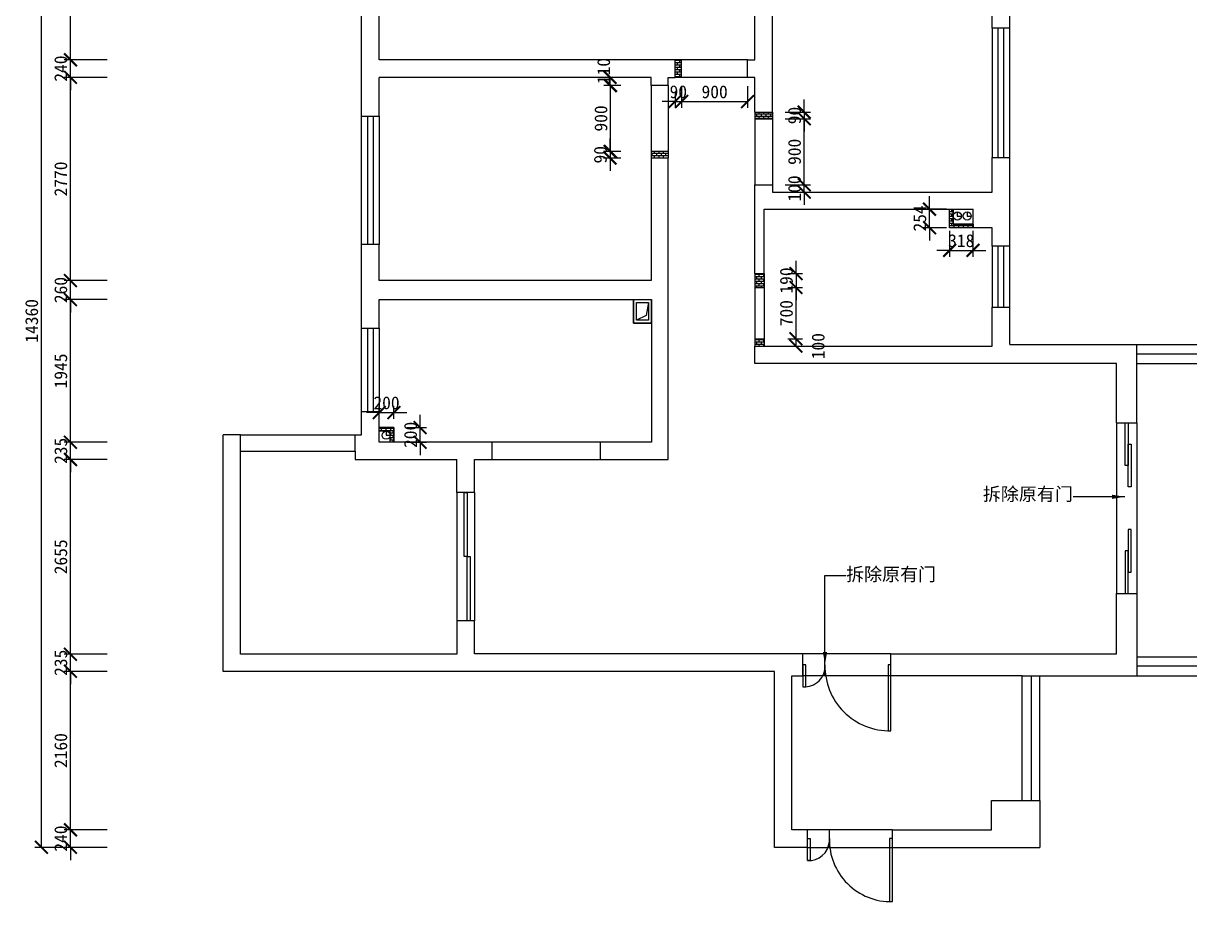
# Model space of a CAD drawing. Header units: millimetres. Extents: x -1705246 to 222838, y -3231245 to 126310.
# Drawn here: x -99031 to -83123, y -3792 to 8185 of the extents above; entities that cross this region are included whole.
import ezdxf

# ---------------------------------------------------------------- set-up
doc = ezdxf.new("R2010")
doc.units = ezdxf.units.MM
doc.header["$PDMODE"] = 35
doc.styles.get("Standard").update_dxf_attribs({"font": ''})
doc.styles.add('仿宋', font='')
doc.styles.get('Standard').set_extended_font_data('SimSun')
doc.styles.get('仿宋').set_extended_font_data('SimSun')
doc.linetypes.add('FENCELINE1', pattern='A,6.35,-2.54,[133,ltypeshp.shx,S=2.54,R=0,X=-2.54,Y=0],-2.54,25.4', length=36.83)
doc.dimstyles.new('ISO-25', dxfattribs={"dimscale": 70, "dimtxt": 2.5, "dimasz": 2.5, "dimexe": 1.25, "dimexo": 0.625, "dimtad": 1, "dimdec": 0, "dimtxsty": 'Standard', "dimblk": 'ARCHTICK', "dimcen": 2.5, "dimclrd": 251, "dimclre": 251, "dimclrt": 3, "dimadec": 0, "dimazin": 0, "dimtfac": 1, "dimtdec": 0, "dimtix": 1, "dimtmove": 2, "dimatfit": 3, "dimfxl": 1, "dimarcsym": 0})
pattern_1 = [(0, (-55499.097, 0), (0, 31.75), []), (90, (-55499.097, 0), (-63.5, 4e-15), [31.75, -31.75]), (90, (-55467.347, 0), (-63.5, 4e-15), [-31.75, 31.75])]

# ---------------------------------------------------------------- blocks, each defined once
blk = doc.blocks.new('_ArchTick')
at = {"color": 0, "linetype": 'ByBlock', "const_width": 0.15}
blk.add_lwpolyline([(-0.5, -0.5), (0.5, 0.5)], dxfattribs=at)
blk = doc.blocks.new('*D233')
at = {"color": 251, "lineweight": -2}
for p, q in [((-98388, -2812), (-98388, -2637)), ((-97885, -2812), (-98475, -2812)), ((-98388, -3052), (-98388, -2812)), ((-97885, -3052), (-98475, -3052)), ((-98388, -3052), (-98388, -3227))]:
    blk.add_line(p, q, dxfattribs=at)
at = {"layer": 'Defpoints', "color": 0}
for p in [(-98388, -2812), (-97841, -2812), (-97841, -3052)]:
    blk.add_point(p, dxfattribs=at)
at = {"color": 251, "lineweight": -2, "xscale": 175, "yscale": 175, "zscale": 175}
for p, rotation in [((-98388, -2812), 270), ((-98388, -3052), 90)]:
    blk.add_blockref('_ArchTick', p, dxfattribs=dict(at, rotation=rotation))
at = {"color": 3, "insert": (-98519, -2932), "char_height": 175, "attachment_point": 5, "rotation": 90}
blk.add_mtext('240', dxfattribs=at)
blk = doc.blocks.new('*D234')
at = {"color": 251, "lineweight": -2}
for p, q in [((-97885, -652), (-98475, -652)), ((-98388, -2812), (-98388, -652)), ((-97885, -2812), (-98475, -2812))]:
    blk.add_line(p, q, dxfattribs=at)
at = {"layer": 'Defpoints', "color": 0}
for p in [(-98388, -652), (-97841, -652), (-97841, -2812)]:
    blk.add_point(p, dxfattribs=at)
at = {"color": 251, "lineweight": -2, "xscale": 175, "yscale": 175, "zscale": 175}
for p, rotation in [((-98388, -652), 90), ((-98388, -2812), 270)]:
    blk.add_blockref('_ArchTick', p, dxfattribs=dict(at, rotation=rotation))
at = {"color": 3, "insert": (-98519, -1732), "char_height": 175, "attachment_point": 5, "rotation": 90}
blk.add_mtext('2160', dxfattribs=at)
blk = doc.blocks.new('*D235')
at = {"color": 251, "lineweight": -2}
for p, q in [((-98388, -417), (-98388, -242)), ((-97885, -417), (-98475, -417)), ((-98388, -652), (-98388, -417)), ((-97885, -652), (-98475, -652)), ((-98388, -652), (-98388, -827))]:
    blk.add_line(p, q, dxfattribs=at)
at = {"layer": 'Defpoints', "color": 0}
for p in [(-98388, -417), (-97841, -417), (-97841, -652)]:
    blk.add_point(p, dxfattribs=at)
at = {"color": 251, "lineweight": -2, "xscale": 175, "yscale": 175, "zscale": 175}
for p, rotation in [((-98388, -417), 270), ((-98388, -652), 90)]:
    blk.add_blockref('_ArchTick', p, dxfattribs=dict(at, rotation=rotation))
at = {"color": 3, "insert": (-98519, -535), "char_height": 175, "attachment_point": 5, "rotation": 90}
blk.add_mtext('235', dxfattribs=at)
blk = doc.blocks.new('*D236')
at = {"color": 251, "lineweight": -2}
for p, q in [((-97885, 2238), (-98475, 2238)), ((-98388, -417), (-98388, 2238)), ((-97885, -417), (-98475, -417))]:
    blk.add_line(p, q, dxfattribs=at)
at = {"layer": 'Defpoints', "color": 0}
for p in [(-98388, 2238), (-97841, 2238), (-97841, -417)]:
    blk.add_point(p, dxfattribs=at)
at = {"color": 251, "lineweight": -2, "xscale": 175, "yscale": 175, "zscale": 175}
for p, rotation in [((-98388, 2238), 90), ((-98388, -417), 270)]:
    blk.add_blockref('_ArchTick', p, dxfattribs=dict(at, rotation=rotation))
at = {"color": 3, "insert": (-98519, 910), "char_height": 175, "attachment_point": 5, "rotation": 90}
blk.add_mtext('2655', dxfattribs=at)
blk = doc.blocks.new('*D237')
at = {"color": 251, "lineweight": -2}
for p, q in [((-98388, 2473), (-98388, 2648)), ((-97885, 2473), (-98475, 2473)), ((-98388, 2238), (-98388, 2473)), ((-97885, 2238), (-98475, 2238)), ((-98388, 2238), (-98388, 2063))]:
    blk.add_line(p, q, dxfattribs=at)
at = {"layer": 'Defpoints', "color": 0}
for p in [(-98388, 2473), (-97841, 2473), (-97841, 2238)]:
    blk.add_point(p, dxfattribs=at)
at = {"color": 251, "lineweight": -2, "xscale": 175, "yscale": 175, "zscale": 175}
for p, rotation in [((-98388, 2473), 270), ((-98388, 2238), 90)]:
    blk.add_blockref('_ArchTick', p, dxfattribs=dict(at, rotation=rotation))
at = {"color": 3, "insert": (-98519, 2355), "char_height": 175, "attachment_point": 5, "rotation": 90}
blk.add_mtext('235', dxfattribs=at)
blk = doc.blocks.new('*D238')
at = {"color": 251, "lineweight": -2}
for p, q in [((-97885, 4418), (-98475, 4418)), ((-98388, 2473), (-98388, 4418)), ((-97885, 2473), (-98475, 2473))]:
    blk.add_line(p, q, dxfattribs=at)
at = {"layer": 'Defpoints', "color": 0}
for p in [(-98388, 4418), (-97841, 4418), (-97841, 2473)]:
    blk.add_point(p, dxfattribs=at)
at = {"color": 251, "lineweight": -2, "xscale": 175, "yscale": 175, "zscale": 175}
for p, rotation in [((-98388, 4418), 90), ((-98388, 2473), 270)]:
    blk.add_blockref('_ArchTick', p, dxfattribs=dict(at, rotation=rotation))
at = {"color": 3, "insert": (-98519, 3445), "char_height": 175, "attachment_point": 5, "rotation": 90}
blk.add_mtext('1945', dxfattribs=at)
blk = doc.blocks.new('*D239')
at = {"color": 251, "lineweight": -2}
for p, q in [((-98388, 4678), (-98388, 4853)), ((-97885, 4678), (-98475, 4678)), ((-98388, 4418), (-98388, 4678)), ((-97885, 4418), (-98475, 4418)), ((-98388, 4418), (-98388, 4243))]:
    blk.add_line(p, q, dxfattribs=at)
at = {"layer": 'Defpoints', "color": 0}
for p in [(-98388, 4678), (-97841, 4678), (-97841, 4418)]:
    blk.add_point(p, dxfattribs=at)
at = {"color": 251, "lineweight": -2, "xscale": 175, "yscale": 175, "zscale": 175}
for p, rotation in [((-98388, 4678), 270), ((-98388, 4418), 90)]:
    blk.add_blockref('_ArchTick', p, dxfattribs=dict(at, rotation=rotation))
at = {"color": 3, "insert": (-98519, 4548), "char_height": 175, "attachment_point": 5, "rotation": 90}
blk.add_mtext('260', dxfattribs=at)
blk = doc.blocks.new('*D240')
at = {"color": 251, "lineweight": -2}
for p, q in [((-97885, 7448), (-98475, 7448)), ((-98388, 4678), (-98388, 7448)), ((-97885, 4678), (-98475, 4678))]:
    blk.add_line(p, q, dxfattribs=at)
at = {"layer": 'Defpoints', "color": 0}
for p in [(-98388, 7448), (-97841, 7448), (-97841, 4678)]:
    blk.add_point(p, dxfattribs=at)
at = {"color": 251, "lineweight": -2, "xscale": 175, "yscale": 175, "zscale": 175}
for p, rotation in [((-98388, 7448), 90), ((-98388, 4678), 270)]:
    blk.add_blockref('_ArchTick', p, dxfattribs=dict(at, rotation=rotation))
at = {"color": 3, "insert": (-98519, 6063), "char_height": 175, "attachment_point": 5, "rotation": 90}
blk.add_mtext('2770', dxfattribs=at)
blk = doc.blocks.new('*D241')
at = {"color": 251, "lineweight": -2}
for p, q in [((-98388, 7688), (-98388, 7863)), ((-97885, 7688), (-98475, 7688)), ((-98388, 7448), (-98388, 7688)), ((-97885, 7448), (-98475, 7448)), ((-98388, 7448), (-98388, 7273))]:
    blk.add_line(p, q, dxfattribs=at)
at = {"layer": 'Defpoints', "color": 0}
for p in [(-98388, 7688), (-97841, 7688), (-97841, 7448)]:
    blk.add_point(p, dxfattribs=at)
at = {"color": 251, "lineweight": -2, "xscale": 175, "yscale": 175, "zscale": 175}
for p, rotation in [((-98388, 7688), 270), ((-98388, 7448), 90)]:
    blk.add_blockref('_ArchTick', p, dxfattribs=dict(at, rotation=rotation))
at = {"color": 3, "insert": (-98519, 7568), "char_height": 175, "attachment_point": 5, "rotation": 90}
blk.add_mtext('240', dxfattribs=at)
blk = doc.blocks.new('*D242')
at = {"color": 251, "lineweight": -2}
for p, q in [((-97885, 11048), (-98475, 11048)), ((-98388, 7688), (-98388, 11048)), ((-97885, 7688), (-98475, 7688))]:
    blk.add_line(p, q, dxfattribs=at)
at = {"layer": 'Defpoints', "color": 0}
for p in [(-98388, 11048), (-97841, 11048), (-97841, 7688)]:
    blk.add_point(p, dxfattribs=at)
at = {"color": 251, "lineweight": -2, "xscale": 175, "yscale": 175, "zscale": 175}
for p, rotation in [((-98388, 11048), 90), ((-98388, 7688), 270)]:
    blk.add_blockref('_ArchTick', p, dxfattribs=dict(at, rotation=rotation))
at = {"color": 3, "insert": (-98519, 9368), "char_height": 175, "attachment_point": 5, "rotation": 90}
blk.add_mtext('3360', dxfattribs=at)
blk = doc.blocks.new('*D329')
at = {"color": 251, "lineweight": -2}
for p, q in [((-98432, 11308), (-98872, 11308)), ((-98784, -3052), (-98784, 11308)), ((-98432, -3052), (-98872, -3052))]:
    blk.add_line(p, q, dxfattribs=at)
at = {"layer": 'Defpoints', "color": 0}
for p in [(-98784, 11308), (-98388, 11308), (-98388, -3052)]:
    blk.add_point(p, dxfattribs=at)
at = {"color": 251, "lineweight": -2, "xscale": 175, "yscale": 175, "zscale": 175}
for p, rotation in [((-98784, 11308), 90), ((-98784, -3052), 270)]:
    blk.add_blockref('_ArchTick', p, dxfattribs=dict(at, rotation=rotation))
at = {"color": 3, "insert": (-98916, 4128), "char_height": 175, "attachment_point": 5, "rotation": 90}
blk.add_mtext('14360', dxfattribs=at)
blk = doc.blocks.new('*D493')
at = {"color": 251, "lineweight": -2}
for p, q in [((-88492, 4773), (-88492, 4948)), ((-88602, 4773), (-88404, 4773)), ((-88492, 4773), (-88492, 4583)), ((-88602, 4583), (-88404, 4583)), ((-88492, 4583), (-88492, 4408))]:
    blk.add_line(p, q, dxfattribs=at)
at = {"layer": 'Defpoints', "color": 0}
for p in [(-88646, 4773), (-88646, 4583), (-88492, 4583)]:
    blk.add_point(p, dxfattribs=at)
at = {"color": 251, "lineweight": -2, "xscale": 175, "yscale": 175, "zscale": 175}
for p, rotation in [((-88492, 4773), 270), ((-88492, 4583), 90)]:
    blk.add_blockref('_ArchTick', p, dxfattribs=dict(at, rotation=rotation))
at = {"color": 3, "insert": (-88623, 4678), "char_height": 175, "attachment_point": 5, "rotation": 90}
blk.add_mtext('190', dxfattribs=at)
blk = doc.blocks.new('*D494')
at = {"color": 251, "lineweight": -2}
for p, q in [((-88602, 3883), (-88404, 3883)), ((-88492, 3783), (-88492, 3883)), ((-88602, 3783), (-88404, 3783))]:
    blk.add_line(p, q, dxfattribs=at)
at = {"layer": 'Defpoints', "color": 0}
for p in [(-88646, 3883), (-88492, 3883), (-88646, 3783)]:
    blk.add_point(p, dxfattribs=at)
at = {"color": 251, "lineweight": -2, "xscale": 175, "yscale": 175, "zscale": 175}
for p, rotation in [((-88492, 3883), 90), ((-88492, 3783), 270)]:
    blk.add_blockref('_ArchTick', p, dxfattribs=dict(at, rotation=rotation))
at = {"color": 3, "insert": (-88189, 3783), "char_height": 175, "attachment_point": 5, "rotation": 90}
blk.add_mtext('100', dxfattribs=at)
blk = doc.blocks.new('*D495')
at = {"color": 251, "lineweight": -2}
for p, q in [((-88380, 6973), (-88380, 7148)), ((-88639, 6973), (-88293, 6973)), ((-88639, 6883), (-88293, 6883)), ((-88380, 6973), (-88380, 6883)), ((-88380, 6883), (-88380, 6708))]:
    blk.add_line(p, q, dxfattribs=at)
at = {"layer": 'Defpoints', "color": 0}
for p in [(-88682, 6973), (-88682, 6883), (-88380, 6883)]:
    blk.add_point(p, dxfattribs=at)
at = {"color": 251, "lineweight": -2, "xscale": 175, "yscale": 175, "zscale": 175}
for p, rotation in [((-88380, 6973), 270), ((-88380, 6883), 90)]:
    blk.add_blockref('_ArchTick', p, dxfattribs=dict(at, rotation=rotation))
at = {"color": 3, "insert": (-88512, 6928), "char_height": 175, "attachment_point": 5, "rotation": 90}
blk.add_mtext('90', dxfattribs=at)
blk = doc.blocks.new('*D497')
at = {"color": 251, "lineweight": -2}
for p, q in [((-91028, 6438), (-91028, 6613)), ((-90879, 6438), (-91116, 6438)), ((-91028, 6438), (-91028, 6348)), ((-90879, 6348), (-91116, 6348)), ((-91028, 6348), (-91028, 6173))]:
    blk.add_line(p, q, dxfattribs=at)
at = {"layer": 'Defpoints', "color": 0}
for p in [(-90835, 6438), (-91028, 6348), (-90835, 6348)]:
    blk.add_point(p, dxfattribs=at)
at = {"color": 251, "lineweight": -2, "xscale": 175, "yscale": 175, "zscale": 175}
for p, rotation in [((-91028, 6438), 270), ((-91028, 6348), 90)]:
    blk.add_blockref('_ArchTick', p, dxfattribs=dict(at, rotation=rotation))
at = {"color": 3, "insert": (-91160, 6393), "char_height": 175, "attachment_point": 5, "rotation": 90}
blk.add_mtext('90', dxfattribs=at)
blk = doc.blocks.new('*D501')
at = {"color": 251, "lineweight": -2}
for p, q in [((-88639, 6883), (-88293, 6883)), ((-88380, 5983), (-88380, 6883)), ((-88639, 5983), (-88293, 5983))]:
    blk.add_line(p, q, dxfattribs=at)
at = {"layer": 'Defpoints', "color": 0}
for p in [(-88682, 6883), (-88380, 6883), (-88682, 5983)]:
    blk.add_point(p, dxfattribs=at)
at = {"color": 251, "lineweight": -2, "xscale": 175, "yscale": 175, "zscale": 175}
for p, rotation in [((-88380, 6883), 90), ((-88380, 5983), 270)]:
    blk.add_blockref('_ArchTick', p, dxfattribs=dict(at, rotation=rotation))
at = {"color": 3, "insert": (-88512, 6433), "char_height": 175, "attachment_point": 5, "rotation": 90}
blk.add_mtext('900', dxfattribs=at)
blk = doc.blocks.new('*D502')
at = {"color": 251, "lineweight": -2}
for p, q in [((-88380, 5983), (-88380, 6158)), ((-88639, 5983), (-88293, 5983)), ((-88380, 5883), (-88380, 5983)), ((-88639, 5883), (-88293, 5883)), ((-88380, 5883), (-88380, 5708))]:
    blk.add_line(p, q, dxfattribs=at)
at = {"layer": 'Defpoints', "color": 0}
for p in [(-88682, 5983), (-88380, 5983), (-88682, 5883)]:
    blk.add_point(p, dxfattribs=at)
at = {"color": 251, "lineweight": -2, "xscale": 175, "yscale": 175, "zscale": 175}
for p, rotation in [((-88380, 5983), 270), ((-88380, 5883), 90)]:
    blk.add_blockref('_ArchTick', p, dxfattribs=dict(at, rotation=rotation))
at = {"color": 3, "insert": (-88512, 5933), "char_height": 175, "attachment_point": 5, "rotation": 90}
blk.add_mtext('100', dxfattribs=at)
blk = doc.blocks.new('*D503')
at = {"color": 251, "lineweight": -2}
for p, q in [((-88602, 4583), (-88404, 4583)), ((-88492, 3883), (-88492, 4583)), ((-88602, 3883), (-88404, 3883))]:
    blk.add_line(p, q, dxfattribs=at)
at = {"layer": 'Defpoints', "color": 0}
for p in [(-88646, 4583), (-88492, 4583), (-88646, 3883)]:
    blk.add_point(p, dxfattribs=at)
at = {"color": 251, "lineweight": -2, "xscale": 175, "yscale": 175, "zscale": 175}
for p, rotation in [((-88492, 4583), 90), ((-88492, 3883), 270)]:
    blk.add_blockref('_ArchTick', p, dxfattribs=dict(at, rotation=rotation))
at = {"color": 3, "insert": (-88623, 4233), "char_height": 175, "attachment_point": 5, "rotation": 90}
blk.add_mtext('700', dxfattribs=at)
blk = doc.blocks.new('*D504')
at = {"color": 251, "lineweight": -2}
for p, q in [((-90142, 7252), (-90142, 7032)), ((-90052, 7252), (-90052, 7032)), ((-90142, 7120), (-90317, 7120)), ((-90142, 7120), (-90052, 7120)), ((-90052, 7120), (-89877, 7120))]:
    blk.add_line(p, q, dxfattribs=at)
at = {"layer": 'Defpoints', "color": 0}
for p in [(-90142, 7295), (-90052, 7295), (-90052, 7120)]:
    blk.add_point(p, dxfattribs=at)
at = {"color": 251, "lineweight": -2, "xscale": 175, "yscale": 175, "zscale": 175}
blk.add_blockref('_ArchTick', (-90142, 7120), dxfattribs=at)
at = {"color": 251, "lineweight": -2, "xscale": 175, "yscale": 175, "zscale": 175, "rotation": 180}
blk.add_blockref('_ArchTick', (-90052, 7120), dxfattribs=at)
at = {"color": 3, "insert": (-90097, 7251), "char_height": 175, "attachment_point": 5}
blk.add_mtext('90', dxfattribs=at)
blk = doc.blocks.new('*D505')
at = {"color": 251, "lineweight": -2}
for p, q in [((-90052, 7329), (-90052, 7031)), ((-89152, 7329), (-89152, 7031)), ((-90052, 7119), (-89152, 7119))]:
    blk.add_line(p, q, dxfattribs=at)
at = {"layer": 'Defpoints', "color": 0}
for p in [(-90052, 7372), (-89152, 7372), (-89152, 7119)]:
    blk.add_point(p, dxfattribs=at)
at = {"color": 251, "lineweight": -2, "xscale": 175, "yscale": 175, "zscale": 175, "rotation": 180}
blk.add_blockref('_ArchTick', (-90052, 7119), dxfattribs=at)
at = {"color": 251, "lineweight": -2, "xscale": 175, "yscale": 175, "zscale": 175}
blk.add_blockref('_ArchTick', (-89152, 7119), dxfattribs=at)
at = {"color": 3, "insert": (-89602, 7250), "char_height": 175, "attachment_point": 5}
blk.add_mtext('900', dxfattribs=at)
blk = doc.blocks.new('*D506')
at = {"color": 251, "lineweight": -2}
for p, q in [((-90879, 7338), (-91108, 7338)), ((-91021, 6438), (-91021, 7338)), ((-90879, 6438), (-91108, 6438))]:
    blk.add_line(p, q, dxfattribs=at)
at = {"layer": 'Defpoints', "color": 0}
for p in [(-91021, 7338), (-90835, 7338), (-90835, 6438)]:
    blk.add_point(p, dxfattribs=at)
at = {"color": 251, "lineweight": -2, "xscale": 175, "yscale": 175, "zscale": 175}
for p, rotation in [((-91021, 7338), 90), ((-91021, 6438), 270)]:
    blk.add_blockref('_ArchTick', p, dxfattribs=dict(at, rotation=rotation))
at = {"color": 3, "insert": (-91152, 6888), "char_height": 175, "attachment_point": 5, "rotation": 90}
blk.add_mtext('900', dxfattribs=at)
blk = doc.blocks.new('*D507')
at = {"color": 251, "lineweight": -2}
for p, q in [((-90923, 7448), (-91115, 7448)), ((-90923, 7338), (-91115, 7338)), ((-91028, 7338), (-91028, 7448))]:
    blk.add_line(p, q, dxfattribs=at)
at = {"layer": 'Defpoints', "color": 0}
for p in [(-91028, 7448), (-90879, 7448), (-90879, 7338)]:
    blk.add_point(p, dxfattribs=at)
at = {"color": 251, "lineweight": -2, "xscale": 175, "yscale": 175, "zscale": 175}
for p, rotation in [((-91028, 7448), 90), ((-91028, 7338), 270)]:
    blk.add_blockref('_ArchTick', p, dxfattribs=dict(at, rotation=rotation))
at = {"color": 3, "insert": (-91115, 7535), "char_height": 175, "attachment_point": 5, "rotation": 90}
blk.add_mtext('110', dxfattribs=at)
blk = doc.blocks.new('*D508')
at = {"color": 251, "lineweight": -2}
for p, q in [((-94177, 2877), (-94352, 2877)), ((-94177, 2794), (-94177, 2965)), ((-94177, 2877), (-93977, 2877)), ((-93977, 2794), (-93977, 2965)), ((-93977, 2877), (-93802, 2877))]:
    blk.add_line(p, q, dxfattribs=at)
at = {"layer": 'Defpoints', "color": 0}
for p in [(-93977, 2877), (-94177, 2750), (-93977, 2750)]:
    blk.add_point(p, dxfattribs=at)
at = {"color": 251, "lineweight": -2, "xscale": 175, "yscale": 175, "zscale": 175}
blk.add_blockref('_ArchTick', (-94177, 2877), dxfattribs=at)
at = {"color": 251, "lineweight": -2, "xscale": 175, "yscale": 175, "zscale": 175, "rotation": 180}
blk.add_blockref('_ArchTick', (-93977, 2877), dxfattribs=at)
at = {"color": 3, "insert": (-94077, 3009), "char_height": 175, "attachment_point": 5}
blk.add_mtext('200', dxfattribs=at)
blk = doc.blocks.new('*D509')
at = {"color": 251, "lineweight": -2}
for p, q in [((-93618, 2673), (-93618, 2848)), ((-93799, 2673), (-93530, 2673)), ((-93618, 2473), (-93618, 2673)), ((-93799, 2473), (-93530, 2473)), ((-93618, 2473), (-93618, 2298))]:
    blk.add_line(p, q, dxfattribs=at)
at = {"layer": 'Defpoints', "color": 0}
for p in [(-93843, 2673), (-93618, 2673), (-93843, 2473)]:
    blk.add_point(p, dxfattribs=at)
at = {"color": 251, "lineweight": -2, "xscale": 175, "yscale": 175, "zscale": 175}
for p, rotation in [((-93618, 2673), 270), ((-93618, 2473), 90)]:
    blk.add_blockref('_ArchTick', p, dxfattribs=dict(at, rotation=rotation))
at = {"color": 3, "insert": (-93749, 2573), "char_height": 175, "attachment_point": 5, "rotation": 90}
blk.add_mtext('200', dxfattribs=at)
blk = doc.blocks.new('*D512')
at = {"color": 251, "lineweight": -2}
for p, q in [((-86397, 5354), (-86397, 5001)), ((-86079, 5354), (-86079, 5001)), ((-86397, 5089), (-86572, 5089)), ((-86397, 5089), (-86079, 5089)), ((-86079, 5089), (-85904, 5089))]:
    blk.add_line(p, q, dxfattribs=at)
at = {"layer": 'Defpoints', "color": 0}
for p in [(-86397, 5398), (-86079, 5398), (-86079, 5089)]:
    blk.add_point(p, dxfattribs=at)
at = {"color": 251, "lineweight": -2, "xscale": 175, "yscale": 175, "zscale": 175}
blk.add_blockref('_ArchTick', (-86397, 5089), dxfattribs=at)
at = {"color": 251, "lineweight": -2, "xscale": 175, "yscale": 175, "zscale": 175, "rotation": 180}
blk.add_blockref('_ArchTick', (-86079, 5089), dxfattribs=at)
at = {"color": 3, "insert": (-86238, 5220), "char_height": 175, "attachment_point": 5}
blk.add_mtext('318', dxfattribs=at)
blk = doc.blocks.new('*D513')
at = {"color": 251, "lineweight": -2}
for p, q in [((-86672, 5652), (-86672, 5827)), ((-86441, 5652), (-86759, 5652)), ((-86672, 5398), (-86672, 5652)), ((-86441, 5398), (-86759, 5398)), ((-86672, 5398), (-86672, 5223))]:
    blk.add_line(p, q, dxfattribs=at)
at = {"layer": 'Defpoints', "color": 0}
for p in [(-86672, 5652), (-86397, 5652), (-86397, 5398)]:
    blk.add_point(p, dxfattribs=at)
at = {"color": 251, "lineweight": -2, "xscale": 175, "yscale": 175, "zscale": 175}
for p, rotation in [((-86672, 5652), 270), ((-86672, 5398), 90)]:
    blk.add_blockref('_ArchTick', p, dxfattribs=dict(at, rotation=rotation))
at = {"color": 3, "insert": (-86803, 5525), "char_height": 175, "attachment_point": 5, "rotation": 90}
blk.add_mtext('254', dxfattribs=at)

msp = doc.modelspace()

# ---------------------------------------------------------------- hatches: boundary and pattern name
h = msp.add_hatch()
h.set_pattern_fill('BRICK', color=6, scale=5, style=0)
h.set_pattern_definition(pattern_1)
h.paths.add_polyline_path([(-90141.9, 7447.8), (-90051.9, 7447.8), (-90051.9, 7687.8), (-90141.9, 7687.8)])
h = msp.add_hatch()
h.set_pattern_fill('BRICK', color=6, scale=5, style=0)
h.set_pattern_definition(pattern_1)
h.paths.add_polyline_path([(-88811.9, 6972.8), (-89051.9, 6972.8), (-89051.9, 6882.8), (-88811.9, 6882.8)])
h = msp.add_hatch()
h.set_pattern_fill('BRICK', color=6, scale=5, style=0)
h.set_pattern_definition(pattern_1)
h.paths.add_polyline_path([(-90466.9, 6437.8), (-90466.9, 6347.8), (-90236.9, 6347.8), (-90236.9, 6437.8)])
h = msp.add_hatch()
h.set_pattern_fill('BRICK', color=6, scale=5, style=0)
h.set_pattern_definition([(0, (-86396.894, 5397.756), (0, 31.75), []), (90, (-86396.894, 5397.756), (-63.5, 4e-15), [31.75, -31.75]), (90, (-86365.144, 5397.756), (-63.5, 4e-15), [-31.75, 31.75])])
h.paths.add_polyline_path([(-86076.9, 5447.8), (-86076.9, 5397.8), (-86396.9, 5397.8), (-86396.9, 5652.8), (-86346.9, 5652.8), (-86346.9, 5447.8)])
h = msp.add_hatch()
h.set_pattern_fill('BRICK', color=6, scale=5, style=0)
h.set_pattern_definition(pattern_1)
h.paths.add_polyline_path([(-88926.9, 4772.8), (-89051.9, 4772.8), (-89051.9, 4582.8), (-88926.9, 4582.8)])
h = msp.add_hatch()
h.set_pattern_fill('BRICK', color=6, scale=5, style=0)
h.set_pattern_definition(pattern_1)
h.paths.add_polyline_path([(-89051.9, 3882.8), (-89051.9, 3782.8), (-88926.9, 3782.8), (-88926.9, 3882.8)])
h = msp.add_hatch()
h.set_pattern_fill('BRICK', color=6, scale=5, style=0)
h.set_pattern_definition([(0, (-94176.894, 2472.756), (0, 31.75), []), (90, (-94176.894, 2472.756), (-63.5, 4e-15), [31.75, -31.75]), (90, (-94145.144, 2472.756), (-63.5, 4e-15), [-31.75, 31.75])])
h.paths.add_polyline_path([(-93976.9, 2472.8), (-94026.9, 2472.8), (-94026.9, 2622.8), (-94176.9, 2622.8), (-94176.9, 2672.8), (-93976.9, 2672.8)])

# ---------------------------------------------------------------- linework, layer by layer
for p, q in [((-85576.9, 8117.8), (-85576.9, 8867.8)), ((-94176.9, 7687.8), (-94176.9, 8661.4)), ((-89051.9, 7687.8), (-89051.9, 8637.8)), ((-88811.9, 6972.8), (-88811.9, 8627.8)), ((-85816.9, 8117.8), (-85816.9, 8627.8)), ((-94416.9, 6917.8), (-94416.9, 8577.2)), ((-85576.9, 8117.8), (-85816.9, 8117.8)), ((-90141.9, 7687.8), (-94176.9, 7687.8)), ((-90141.9, 7447.8), (-90141.9, 7687.8)), ((-90051.9, 7447.8), (-90051.9, 7687.8)), ((-89151.9, 7447.8), (-89151.9, 7687.8)), ((-89151.9, 7687.8), (-89051.9, 7687.8)), ((-94176.9, 6917.8), (-94176.9, 7447.8)), ((-90466.9, 7447.8), (-94176.9, 7447.8)), ((-90466.9, 7337.8), (-90466.9, 7447.8)), ((-90236.9, 7337.8), (-90466.9, 7337.8)), ((-90236.9, 7337.8), (-90236.9, 7447.8)), ((-90236.9, 7447.8), (-90141.9, 7447.8)), ((-89051.9, 7447.8), (-89151.9, 7447.8)), ((-89051.9, 6972.8), (-89051.9, 7447.8)), ((-94416.9, 6917.8), (-94176.9, 6917.8)), ((-89051.9, 6972.8), (-88811.9, 6972.8)), ((-90236.9, 6437.8), (-90466.9, 6437.8)), ((-90236.9, 6347.8), (-90466.9, 6347.8)), ((-90466.9, 6347.8), (-90466.9, 4677.8)), ((-90236.9, 2237.8), (-90236.9, 6347.8)), ((-85816.9, 5882.8), (-85816.9, 6357.8)), ((-85816.9, 6357.8), (-85576.9, 6357.8)), ((-85576.9, 5147.8), (-85576.9, 6357.8)), ((-89051.9, 4772.8), (-89051.9, 5982.8)), ((-89051.9, 5982.8), (-88811.9, 5982.8)), ((-88811.9, 5982.8), (-88811.9, 5882.8)), ((-88811.9, 5882.8), (-85816.9, 5882.8)), ((-88926.9, 4772.8), (-88926.9, 5652.8)), ((-88926.9, 5652.8), (-86076.9, 5652.8)), ((-86396.9, 5397.8), (-86396.9, 5652.8)), ((-86346.9, 5447.8), (-86346.9, 5652.8)), ((-86076.9, 5397.8), (-86076.9, 5652.8)), ((-86076.9, 5447.8), (-86346.9, 5447.8)), ((-86076.9, 5397.8), (-86396.9, 5397.8)), ((-85816.9, 5397.8), (-86076.9, 5397.8)), ((-85816.9, 5147.8), (-85816.9, 5397.8)), ((-94416.9, 4027.8), (-94416.9, 5167.8)), ((-94176.9, 5167.8), (-94416.9, 5167.8)), ((-94176.9, 4677.8), (-94176.9, 5167.8)), ((-85576.9, 5147.8), (-85816.9, 5147.8)), ((-89051.9, 4772.8), (-88926.9, 4772.8)), ((-90466.9, 4677.8), (-94176.9, 4677.8)), ((-89051.9, 4582.8), (-88926.9, 4582.8)), ((-94176.9, 4027.8), (-94176.9, 4417.8)), ((-94176.9, 4417.8), (-90706.9, 4417.8)), ((-90706.9, 4417.8), (-90706.9, 4097.8)), ((-90461.9, 4097.8), (-90461.9, 4417.8)), ((-85816.9, 3782.8), (-85816.9, 4312.8)), ((-85816.9, 4312.8), (-85576.9, 4312.8)), ((-85576.9, 3807.8), (-85576.9, 4312.8)), ((-94416.9, 4027.8), (-94176.9, 4027.8)), ((-90706.9, 4097.8), (-90461.9, 4097.8)), ((-90461.9, 4097.8), (-90461.9, 2472.8)), ((-89051.9, 3882.8), (-88926.9, 3882.8)), ((-89051.9, 3547.8), (-89051.9, 3782.8)), ((-89051.9, 3782.8), (-85816.9, 3782.8)), ((-85576.9, 3807.8), (-83841.9, 3807.8)), ((-83841.9, 3547.8), (-83841.9, 3807.8)), ((-84121.9, 3547.8), (-89051.9, 3547.8)), ((-84121.9, 2737.8), (-84121.9, 3547.8)), ((-83841.9, 2737.8), (-83841.9, 3547.8)), ((-94416.9, 2572.8), (-94416.9, 2887.8)), ((-94176.9, 2887.8), (-94416.9, 2887.8)), ((-94176.9, 2472.8), (-94176.9, 2887.8)), ((-84121.9, 2737.8), (-83841.9, 2737.8)), ((-96306.9, -652.2), (-96306.9, 2572.8)), ((-96066.9, 2572.8), (-96306.9, 2572.8)), ((-96066.9, 2352.8), (-96066.9, 2572.8)), ((-94506.9, 2352.8), (-94506.9, 2572.8)), ((-94506.9, 2572.8), (-94416.9, 2572.8)), ((-93976.9, 2672.8), (-94176.9, 2672.8)), ((-94026.9, 2622.8), (-94176.9, 2622.8)), ((-94026.9, 2472.8), (-94026.9, 2622.8)), ((-93976.9, 2472.8), (-93976.9, 2672.8)), ((-92636.9, 2472.8), (-94176.9, 2472.8)), ((-92636.9, 2237.8), (-92636.9, 2472.8)), ((-91156.9, 2237.8), (-91156.9, 2472.8)), ((-90461.9, 2472.8), (-91156.9, 2472.8)), ((-96066.9, -417.2), (-96066.9, 2352.8)), ((-96066.9, 2352.8), (-94506.9, 2352.8)), ((-94506.9, 2352.8), (-94506.9, 2237.8)), ((-94506.9, 2237.8), (-93116.9, 2237.8)), ((-93116.9, 1787.8), (-93116.9, 2237.8)), ((-92876.9, 1787.8), (-92876.9, 2237.8)), ((-92876.9, 2237.8), (-92636.9, 2237.8)), ((-91156.9, 2237.8), (-90236.9, 2237.8)), ((-92876.9, 1787.8), (-93116.9, 1787.8)), ((-84121.9, -412.2), (-84121.9, 407.8)), ((-84121.9, 407.8), (-83841.9, 407.8)), ((-83841.9, 407.8), (-83841.9, -452.2)), ((-92876.9, 37.8), (-93116.9, 37.8)), ((-93116.9, 37.8), (-93116.9, -417.2)), ((-92876.9, -412.2), (-92876.9, 37.8)), ((-93116.9, -417.2), (-96066.9, -417.2)), ((-88396.9, -412.2), (-92876.9, -412.2)), ((-88396.9, -712.2), (-88396.9, -412.2)), ((-88396.9, -712.2), (-88396.9, -412.2)), ((-87196.9, -712.2), (-87196.9, -412.2)), ((-87196.9, -412.2), (-84121.9, -412.2)), ((-83841.9, -452.2), (-83841.9, -712.2)), ((-88786.9, -652.2), (-96306.9, -652.2)), ((-88786.9, -3052.2), (-88786.9, -652.2)), ((-88546.9, -2812.2), (-88546.9, -712.2)), ((-88546.9, -712.2), (-88396.9, -712.2)), ((-85406.9, -712.2), (-87196.9, -712.2)), ((-85406.9, -712.2), (-85166.9, -712.2)), ((-85166.9, -712.2), (-83841.9, -712.2)), ((-85826.9, -2812.2), (-85826.9, -2412.2)), ((-85826.9, -2412.2), (-85406.9, -2412.2)), ((-85406.9, -2412.2), (-85166.9, -2412.2)), ((-85166.9, -2412.2), (-85166.9, -3052.2)), ((-88336.9, -2812.2), (-88546.9, -2812.2)), ((-88336.9, -3052.2), (-88336.9, -2812.2)), ((-87176.9, -3052.2), (-87176.9, -2812.2)), ((-87176.9, -2812.2), (-85826.9, -2812.2)), ((-87176.9, -3052.2), (-87176.9, -2812.2)), ((-88336.9, -3052.2), (-88786.9, -3052.2)), ((-87176.9, -3052.2), (-85166.9, -3052.2))]:
    msp.add_line(p, q)
at = {"color": 250}
for p, q in [((-85816.9, 8117.8), (-85816.9, 6357.8)), ((-85576.9, 6357.8), (-85576.9, 8117.8)), ((-89151.9, 7687.8), (-90141.9, 7687.8)), ((-90466.9, 7337.8), (-90466.9, 6347.8)), ((-90236.9, 7337.8), (-90236.9, 6347.8)), ((-89151.9, 7447.8), (-90141.9, 7447.8)), ((-94416.9, 5167.8), (-94416.9, 6917.8)), ((-94176.9, 6917.8), (-94176.9, 5167.8)), ((-89051.9, 6972.8), (-89051.9, 5982.8)), ((-88811.9, 6972.8), (-88811.9, 5982.8)), ((-85816.9, 5147.8), (-85816.9, 4312.8)), ((-85576.9, 4312.8), (-85576.9, 5147.8)), ((-89051.9, 4772.8), (-89051.9, 3782.8)), ((-88926.9, 4772.8), (-88926.9, 3782.8)), ((-90501.9, 4377.8), (-90536.5, 4200.8)), ((-90536.5, 4200.8), (-90666.9, 4137.8)), ((-94416.9, 2887.8), (-94416.9, 4027.8)), ((-94176.9, 4027.8), (-94176.9, 2887.8)), ((-94176.9, 4027.8), (-94176.9, 2887.8)), ((-83841.9, 3807.8), (-82861.9, 3807.8)), ((-83841.9, 3547.8), (-82861.9, 3547.8)), ((-84121.9, 2737.8), (-84121.9, 407.8)), ((-83841.9, 2737.8), (-83841.9, 407.8)), ((-91156.9, 2472.8), (-92636.9, 2472.8)), ((-92636.9, 2237.8), (-91156.9, 2237.8)), ((-93116.9, 1787.8), (-93116.9, 37.8)), ((-92876.9, 1787.8), (-92876.9, 37.8)), ((-87196.9, -412.2), (-88396.9, -412.2)), ((-88096.9, -712.2), (-88096.9, -412.2)), ((-83841.9, -452.2), (-82871.9, -452.2)), ((-87196.9, -712.2), (-88396.9, -712.2)), ((-85406.9, -2412.2), (-85406.9, -712.2)), ((-85166.9, -2412.2), (-85166.9, -712.2)), ((-83841.9, -712.2), (-82871.9, -712.2)), ((-87176.9, -2812.2), (-88336.9, -2812.2)), ((-88036.9, -3052.2), (-88036.9, -2812.2)), ((-88336.9, -3052.2), (-87176.9, -3052.2))]:
    msp.add_line(p, q, dxfattribs=at)
at = {"color": 1}
for p, q in [((-85736.9, 6357.8), (-85736.9, 8117.8)), ((-85656.9, 6357.8), (-85656.9, 8117.8)), ((-94336.9, 6917.8), (-94336.9, 5167.8)), ((-94256.9, 6917.8), (-94256.9, 5167.8)), ((-89051.9, 6882.8), (-88811.9, 6882.8)), ((-85736.9, 4312.8), (-85736.9, 5147.8)), ((-85656.9, 4312.8), (-85656.9, 5147.8)), ((-94336.9, 4027.8), (-94336.9, 2887.8)), ((-94256.9, 4027.8), (-94256.9, 2887.8))]:
    msp.add_line(p, q, dxfattribs=at)
at = {"color": 1, "linetype": 'FENCELINE1', "ltscale": 10}
for p, q in [((-83841.9, 3677.8), (-82861.9, 3677.8)), ((-96066.9, 2572.8), (-94506.9, 2572.8)), ((-82871.9, -582.2), (-83841.9, -582.2)), ((-85286.9, -712.2), (-85286.9, -2412.2))]:
    msp.add_line(p, q, dxfattribs=at)
at = {"color": 1}
for points in [[(-86076.9, 5447.8), (-86076.9, 5397.8), (-86396.9, 5397.8), (-86396.9, 5652.8), (-86346.9, 5652.8), (-86346.9, 5447.8), (-86076.9, 5447.8)], [(-93976.9, 2472.8), (-94026.9, 2472.8), (-94026.9, 2622.8), (-94176.9, 2622.8), (-94176.9, 2672.8), (-93976.9, 2672.8), (-93976.9, 2472.8)]]:
    msp.add_lwpolyline(points, dxfattribs=at)
at = {"color": 250}
for points in [[(-86291.9, 5612.8), (-86291.9, 5557.8), (-86236.9, 5557.8)], [(-86156.7, 5612.8), (-86156.7, 5557.8), (-86101.7, 5557.8)], [(-94081.9, 2622.8), (-94081.9, 2567.8), (-94026.9, 2567.8)]]:
    msp.add_lwpolyline(points, dxfattribs=at)
at = {"color": 8}
for points in [[(-90461.9, 4097.8), (-90706.9, 4097.8), (-90706.9, 4417.8), (-90461.9, 4417.8)], [(-84001.9, 2737.8), (-83961.9, 2737.8), (-83961.9, 2155.3), (-84001.9, 2155.3)], [(-83961.9, 2446.5), (-83921.9, 2446.5), (-83921.9, 1864), (-83961.9, 1864)], [(-93016.9, 1787.8), (-92976.9, 1787.8), (-92976.9, 912.8), (-93016.9, 912.8)], [(-83961.9, 699), (-83921.9, 699), (-83921.9, 1281.5), (-83961.9, 1281.5)], [(-84001.9, 407.8), (-83961.9, 407.8), (-83961.9, 990.3), (-84001.9, 990.3)], [(-92976.9, 912.8), (-92936.9, 912.8), (-92936.9, 37.8), (-92976.9, 37.8)], [(-88356.9, -562.2), (-88396.9, -562.2), (-88396.9, -862.2), (-88356.9, -862.2)], [(-87196.9, -562.2), (-87236.9, -562.2), (-87236.9, -1462.2), (-87196.9, -1462.2)], [(-88336.9, -2932.2), (-88296.9, -2932.2), (-88296.9, -3232.2), (-88336.9, -3232.2)], [(-87176.9, -2932.2), (-87216.9, -2932.2), (-87216.9, -3792.2), (-87176.9, -3792.2)]]:
    msp.add_lwpolyline(points, close=True, dxfattribs=at)
at = {"color": 250}
msp.add_lwpolyline([(-90501.9, 4137.8), (-90666.9, 4137.8), (-90666.9, 4377.8), (-90501.9, 4377.8)], close=True, dxfattribs=at)
at = {"color": 8}
for centre in [(-86291.9, 5557.8), (-86156.7, 5557.8), (-94081.9, 2567.8)]:
    msp.add_circle(centre, 55, dxfattribs=at)
at = {"color": 250}
for centre, radius, start, end in [((-88376.9, -582.2), 280.7, 265.91438, 4.08562), ((-87216.9, -582.2), 880.2, 178.69805, 271.30195), ((-88316.9, -2952.2), 280.7, 265.91438, 355.91438), ((-87196.9, -2952.2), 840.2, 178.63607, 271.36393)]:
    msp.add_arc(centre, radius, start, end, dxfattribs=at)

# ---------------------------------------------------------------- texts
at = {"char_height": 180, "width": 1677.458, "attachment_point": 1, "style": '仿宋'}
for insert in [(-85943.7, 1856), (-87809.4, 762.3)]:
    msp.add_mtext('拆除原有门', dxfattribs=dict(at, insert=insert))

# ---------------------------------------------------------------- dimensions: what is measured, and where the dimension line sits
at = {"color": 0}
for base, p1, p2, picture, middle in [((-98784.5, 11307.8), (-98387.9, -3052.2), (-98387.9, 11307.8), '*D329', (-98915.7, 4127.8)), ((-88380.4, 6882.8), (-88682.4, 6972.8), (-88682.4, 6882.8), '*D495', (-88511.6, 6927.8)), ((-91028.3, 6347.8), (-90835.3, 6437.8), (-90835.3, 6347.8), '*D497', (-91159.6, 6392.8)), ((-88491.6, 4582.8), (-88646.1, 4772.8), (-88646.1, 4582.8), '*D493', (-88622.8, 4677.8))]:
    dim = msp.add_linear_dim(base=base, p1=p1, p2=p2, angle=90, dimstyle='ISO-25', dxfattribs=at)
    dim.commit()
    dim.dimension.update_dxf_attribs({"geometry": picture, "text_midpoint": middle})
for base, p1, p2, picture, middle in [((-98387.9, 11047.8), (-97840.9, 7687.8), (-97840.9, 11047.8), '*D242', (-98519.2, 9367.8)), ((-98387.9, 7687.8), (-97840.9, 7447.8), (-97840.9, 7687.8), '*D241', (-98519.2, 7567.8)), ((-98387.9, 7447.8), (-97840.9, 4677.8), (-97840.9, 7447.8), '*D240', (-98519.2, 6062.8)), ((-98387.9, 4677.8), (-97840.9, 4417.8), (-97840.9, 4677.8), '*D239', (-98519.2, 4547.8)), ((-98387.9, 4417.8), (-97840.9, 2472.8), (-97840.9, 4417.8), '*D238', (-98519.2, 3445.3)), ((-98387.9, 2472.8), (-97840.9, 2237.8), (-97840.9, 2472.8), '*D237', (-98519.2, 2355.3)), ((-98387.9, 2237.8), (-97840.9, -417.2), (-97840.9, 2237.8), '*D236', (-98519.2, 910.3)), ((-98387.9, -417.2), (-97840.9, -652.2), (-97840.9, -417.2), '*D235', (-98519.2, -534.7)), ((-98387.9, -652.2), (-97840.9, -2812.2), (-97840.9, -652.2), '*D234', (-98519.2, -1732.2)), ((-98387.9, -2812.2), (-97840.9, -3052.2), (-97840.9, -2812.2), '*D233', (-98519.2, -2932.2))]:
    dim = msp.add_linear_dim(base=base, p1=p1, p2=p2, angle=270, dimstyle='ISO-25')
    dim.commit()
    dim.dimension.update_dxf_attribs({"geometry": picture, "text_midpoint": middle})
at = {"color": 1}
dim = msp.add_linear_dim(base=(-91027.6, 7447.8), p1=(-90879, 7337.8), p2=(-90879, 7447.8), angle=90, dimstyle='ISO-25', dxfattribs=at)
dim.commit()
dim.dimension.update_dxf_attribs({"geometry": '*D507', "text_midpoint": (-91115.1, 7535.3), "dimtype": 160})
for base, p1, p2, picture, middle in [((-91020.9, 7337.8), (-90835.3, 6437.8), (-90835.3, 7337.8), '*D506', (-91152.1, 6887.8)), ((-88380.4, 6882.8), (-88682.4, 5982.8), (-88682.4, 6882.8), '*D501', (-88511.6, 6432.8)), ((-88380.4, 5982.8), (-88682.4, 5882.8), (-88682.4, 5982.8), '*D502', (-88511.6, 5932.8)), ((-86671.9, 5651.8), (-86396.9, 5397.8), (-86396.9, 5651.8), '*D513', (-86803.2, 5524.8)), ((-88491.6, 4582.8), (-88646.1, 3882.8), (-88646.1, 4582.8), '*D503', (-88622.8, 4232.8)), ((-93617.6, 2672.8), (-93843.2, 2472.8), (-93843.2, 2672.8), '*D509', (-93748.8, 2572.8))]:
    dim = msp.add_linear_dim(base=base, p1=p1, p2=p2, angle=90, dimstyle='ISO-25', dxfattribs=at)
    dim.commit()
    dim.dimension.update_dxf_attribs({"geometry": picture, "text_midpoint": middle})
for base, p1, p2, picture, middle in [((-90051.9, 7119.6), (-90141.9, 7295.5), (-90051.9, 7295.5), '*D504', (-90096.9, 7250.9)), ((-89151.9, 7118.7), (-90051.9, 7372.5), (-89151.9, 7372.5), '*D505', (-89601.9, 7250)), ((-86079.3939969, 5088.7911204), (-86396.8939969, 5397.7560539), (-86079.3939969, 5397.7560539), '*D512', (-86238.1439969, 5220.0411204)), ((-93976.9, 2877.3), (-94176.9, 2749.8), (-93976.9, 2749.8), '*D508', (-94076.9, 3008.5))]:
    dim = msp.add_linear_dim(base=base, p1=p1, p2=p2, dimstyle='ISO-25', dxfattribs=at)
    dim.commit()
    dim.dimension.update_dxf_attribs({"geometry": picture, "text_midpoint": middle})
at = {"color": 0}
dim = msp.add_linear_dim(base=(-88491.6, 3882.8), p1=(-88646.1, 3782.8), p2=(-88646.1, 3882.8), angle=90, dimstyle='ISO-25', dxfattribs=at)
dim.commit()
dim.dimension.update_dxf_attribs({"geometry": '*D494', "text_midpoint": (-88188.5, 3782.8), "dimtype": 160})

# ---------------------------------------------------------------- leaders
at = {"color": 1}
for points in [[(-84008.2, 1728.7), (-84713.8, 1728.7)], [(-88096.9, -562.2), (-88096.9, 653.4), (-87812.9, 653.4)]]:
    msp.add_leader(points, dimstyle='ISO-25', override={"dimgap": 0.625, "dimtad": 0}, dxfattribs=at)

doc.saveas('drawing.dxf')
